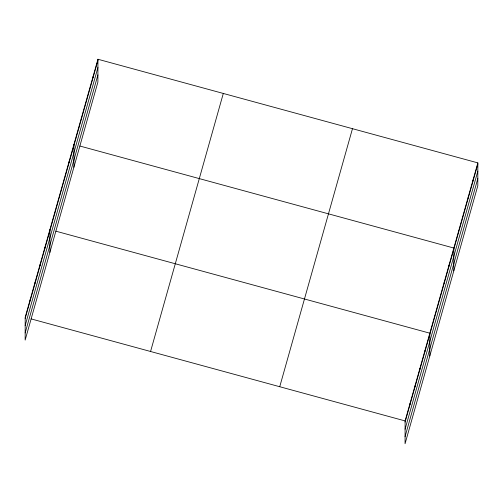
<?xml version="1.0" encoding="UTF-8"?>
<svg xmlns="http://www.w3.org/2000/svg" width="503" height="503" viewBox="0 0 503 503"><rect width="100%" height="100%" fill="white"/><g stroke="black" fill="none" stroke-linecap="round" stroke-linejoin="round"><path stroke-width="0.75" d="M30.136 300.857L30.136 299.744M35.084 283.308L35.084 282.196M40.026 265.76L40.033 264.647M44.974 248.218L44.974 247.099M49.885 252.38L49.923 229.557M54.726 213.637L54.726 212.524M59.524 196.61L59.53 195.491M64.327 179.577L64.327 178.464M69.125 162.544L69.131 161.432M73.891 167.229L73.928 144.405M78.732 128.485L78.732 127.372M83.529 111.459L83.536 110.339M88.333 94.426L88.333 93.313M93.137 77.393L93.137 76.28M97.94 59.253L97.896 82.077L25.15 340.11L25.188 317.286L97.94 59.253L477.85 162.89L477.812 185.714L405.06 443.747L405.104 420.923L477.85 162.89M410.046 404.494L410.046 403.381M414.994 386.945L414.994 385.832M419.942 369.403L419.942 368.284M424.89 351.855L424.89 350.742M429.795 356.017L429.839 333.193L55.896 231.185M434.636 317.28L434.636 316.161M439.44 300.247L439.44 299.134M444.237 283.214L444.243 282.101M449.041 266.188L449.041 265.068M453.8 270.865L453.844 248.042L79.902 146.033M458.642 232.122L458.642 231.009M463.445 215.095L463.445 213.982M468.243 198.063L468.249 196.95M473.046 181.036L473.046 179.917M25.188 318.399L97.934 60.366M25.175 325.567L97.922 67.528M25.163 332.948L97.909 74.909M150.56 351.49L223.307 93.451M279.731 386.725L352.477 128.686M405.097 422.042L477.85 164.003M405.085 429.204L477.837 171.165M405.072 436.585L477.825 178.546M31.161 318.915L405.104 420.923"/></g></svg>
